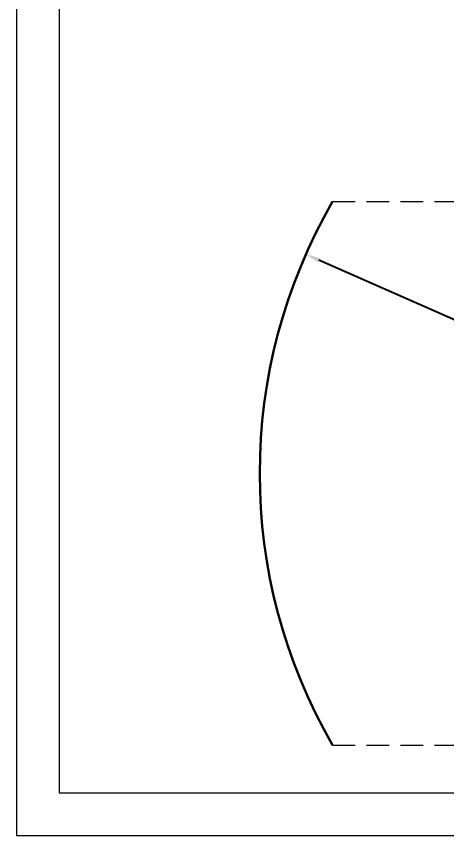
# Model space of a CAD drawing. Header units: millimetres. Extents: x -2601 to 21461, y 11492 to 21077.
# Drawn here: x 14357 to 15561, y 11839 to 14130 of the extents above; entities that cross this region are included whole.
import ezdxf

# ---------------------------------------------------------------- set-up
doc = ezdxf.new("R2010")
doc.units = ezdxf.units.MM
doc.header["$PDSIZE"] = -1
doc.linetypes.add('HIDDEN', pattern=[9.525, 6.35, -3.175])
doc.styles.get("Standard").update_dxf_attribs({"font": ''})
doc.styles.get('Standard').set_extended_font_data('HYSWLongFangSong')
doc.dimstyles.new('ISO-25', dxfattribs={"dimscale": 25, "dimtxt": 3.5, "dimasz": 1.6, "dimexe": 1.25, "dimexo": 0.625, "dimtad": 1, "dimdec": 0, "dimzin": 9, "dimdsep": 46, "dimtxsty": 'Standard', "dimcen": 2.5, "dimadec": 0, "dimazin": 2, "dimtfac": 1, "dimtdec": 0, "dimtofl": 0, "dimtmove": 0, "dimatfit": 3, "dimfxl": 1, "dimarcsym": 0})

# ---------------------------------------------------------------- blocks, each defined once
blk = doc.blocks.new('*D91')
at = {"color": 0, "lineweight": -2}
blk.add_line((15798.5, 13186.6), (15203.9, 13448.5), dxfattribs=at)
at = {"color": 0}
blk.add_solid([(15206.5, 13454.6), (15201.2, 13442.4), (15167.2, 13464.6)], dxfattribs=at)
at = {"layer": 'Defpoints', "color": 0}
for p in [(15167.2, 13464.6), (16558.9, 12851.8)]:
    blk.add_point(p, dxfattribs=at)
at = {"color": 0, "insert": (15718.4, 13286.8), "char_height": 87.5, "attachment_point": 5, "rotation": 336.2323}
blk.add_mtext('R1521', dxfattribs=at)

msp = doc.modelspace()

# ---------------------------------------------------------------- linework, layer by layer
at = {"color": 7, "linetype": 'Continuous', "lineweight": 0}
for p, q in [((14356.8, 16861.9), (14356.8, 11838.5)), ((14356.8, 11838.5), (21461.3, 11838.5))]:
    msp.add_line(p, q, dxfattribs=at)
at = {"color": 7, "linetype": 'Continuous', "lineweight": 15}
for p, q in [((14476.4, 16742.3), (14476.4, 11958.1)), ((14476.4, 11958.1), (21341.7, 11958.1))]:
    msp.add_line(p, q, dxfattribs=at)
at = {"color": 7, "linetype": 'HIDDEN', "lineweight": 5, "ltscale": 10}
for p, q in [((15242, 13612.1), (17875.9, 13612.1)), ((15242, 12091.4), (17875.9, 12091.4))]:
    msp.add_line(p, q, dxfattribs=at)
at = {"color": 7, "linetype": 'ByBlock', "lineweight": 30}
msp.add_arc((16558.9, 12851.8), 1520.7, 150, 210, dxfattribs=at)

# ---------------------------------------------------------------- dimensions: what is measured, and where the dimension line sits
dim = msp.add_radius_dim(center=(16558.9, 12851.8), mpoint=(15167.2, 13464.6), dimstyle='ISO-25', override={"dimcen": 0})
dim.commit()
dim.dimension.update_dxf_attribs({"geometry": '*D91', "text_midpoint": (15694.4, 13232.5), "dimtype": 164})

doc.saveas('drawing.dxf')
